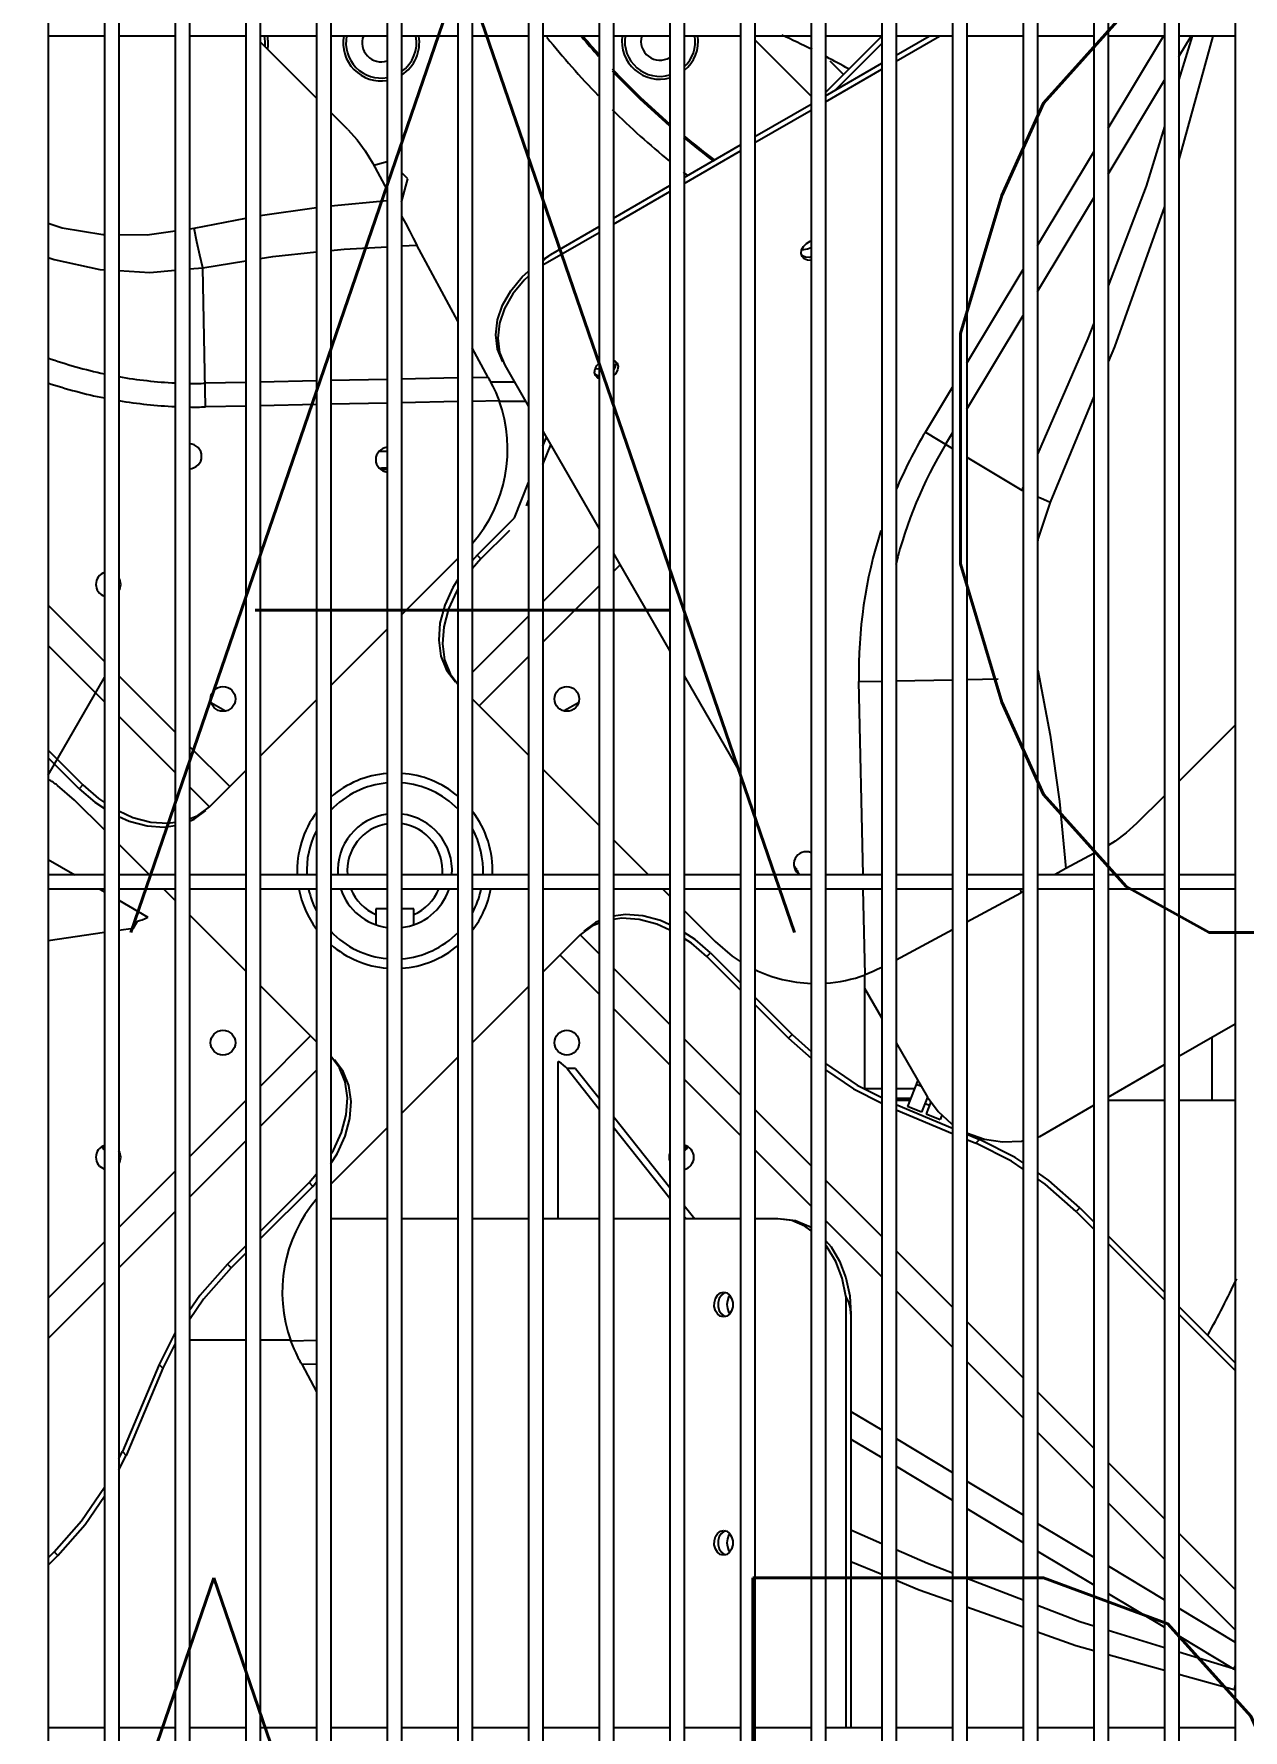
# Model space of a CAD drawing. Header units: metres. Extents: x -367 to 374, y -238 to 224.
# Drawn here: x 240.9605 to 241.2141, y 217.4612 to 217.8171 of the extents above; entities that cross this region are included whole.
import ezdxf
from ezdxf.enums import TextEntityAlignment as Align

# ---------------------------------------------------------------- set-up
doc = ezdxf.new("R2010")
doc.units = ezdxf.units.M
for name, color, linetype in [('ELE-ALIMENTADORES', 160, 'Continuous'), ('LA_BAU_BASES GERAIS_R00$0$ARQ-XREF-ATT', 8, 'Continuous'), ('LA_BAU_BASES GERAIS_R00$0$BASE', 253, 'Continuous'), ('LA_BAU_BASES GERAIS_R00$0$dutos', 31, 'Continuous')]:
    doc.layers.add(name, color=color, linetype=linetype)
doc.styles.add('LA_BAU_BASES GERAIS_R00$0$R60-125-RS', font='romans.shx', dxfattribs={"height": 0.19})
doc.styles.add('LA_BAU_BASES GERAIS_R00$0$R80-100-RS', font='romans.shx', dxfattribs={"height": 0.203})

# ---------------------------------------------------------------- blocks, each defined once
blk = doc.blocks.new('LA_BAU_BASES GERAIS_R00$0$A$C5BA41825')
at = {"layer": 'LA_BAU_BASES GERAIS_R00$0$dutos', "color": 251}
for p, q in [((-25.78653968589244, 40.12119266126558), (-25.78653968589244, 39.27525855573538)), ((-25.77471968589244, 40.12119266126558), (-25.77471968589244, 39.27525855573538)), ((-25.77171968589244, 40.12119266126558), (-25.77171968589244, 39.27525855573538)), ((-25.75989968589244, 40.12119266126558), (-25.75989968589244, 39.27525855573538)), ((-25.75689968589244, 40.12119266126558), (-25.75689968589244, 39.27525855573538)), ((-25.74507968589244, 40.12119266126558), (-25.74507968589244, 39.27525855573538)), ((-25.74207968589244, 40.12119266126558), (-25.74207968589244, 39.27525855573538)), ((-25.73025968589244, 40.12119266126558), (-25.73025968589244, 39.27525855573538)), ((-25.72725968589244, 40.12119266126558), (-25.72725968589244, 39.27525855573538)), ((-25.71543968589244, 40.12119266126558), (-25.71543968589244, 39.27525855573538)), ((-25.71243968589244, 40.12119266126558), (-25.71243968589244, 39.27525855573538)), ((-25.70061968589244, 40.12119266126558), (-25.70061968589244, 39.27525855573538)), ((-25.69761968589244, 40.12119266126558), (-25.69761968589244, 39.27525855573538)), ((-25.68579968589244, 40.12119266126558), (-25.68579968589244, 39.27525855573538)), ((-25.68279968589244, 40.12119266126558), (-25.68279968589244, 39.27525855573538)), ((-25.67097968589244, 40.12119266126558), (-25.67097968589244, 39.27525855573538)), ((-25.66797968589244, 40.12119266126558), (-25.66797968589244, 39.27525855573538)), ((-25.65615968589244, 40.12119266126558), (-25.65615968589244, 39.27525855573538)), ((-25.65315968589244, 40.12119266126558), (-25.65315968589244, 39.27525855573538)), ((-25.64133968589244, 40.12119266126558), (-25.64133968589244, 39.27525855573538)), ((-25.63833968589244, 40.12119266126558), (-25.63833968589244, 39.27525855573538)), ((-25.62651968589244, 40.12119266126558), (-25.62651968589244, 39.27525855573538)), ((-25.62351968589244, 40.12119266126558), (-25.62351968589244, 39.27525855573538)), ((-25.61169968589244, 40.12119266126558), (-25.61169968589244, 39.27525855573538)), ((-25.60869968589244, 40.12119266126558), (-25.60869968589244, 39.27525855573538)), ((-25.59687968589244, 40.12119266126558), (-25.59687968589244, 39.27525855573538)), ((-25.59387968589244, 40.12119266126558), (-25.59387968589244, 39.27525855573538)), ((-25.58205968589244, 40.12119266126558), (-25.58205968589244, 39.27525855573538)), ((-25.57905968589244, 40.12119266126558), (-25.57905968589244, 39.27525855573538)), ((-25.56723968589244, 40.12119266126558), (-25.56723968589244, 39.27525855573538)), ((-25.56423968589244, 40.12119266126558), (-25.56423968589244, 39.27525855573538)), ((-25.55241968589244, 40.12119266126558), (-25.55241968589244, 39.27525855573538)), ((-25.54941968589244, 40.12119266126558), (-25.54941968589244, 39.27525855573538)), ((-25.53759968589245, 40.12119266126558), (-25.53759968589245, 39.27525855573538)), ((-25.77471968589244, 39.87665567005251), (-25.78653968589244, 39.87665567005251)), ((-25.75989968589244, 39.87665567005251), (-25.77171968589244, 39.87665567005251)), ((-25.74507968589244, 39.87665567005251), (-25.75689968589244, 39.87665567005251)), ((-25.73025968589244, 39.87665567005251), (-25.74207968589244, 39.87665567005251)), ((-25.71543968589244, 39.87665567005251), (-25.72725968589244, 39.87665567005251)), ((-25.70061968589244, 39.87665567005251), (-25.71243968589244, 39.87665567005251)), ((-25.68579968589244, 39.87665567005251), (-25.69761968589244, 39.87665567005251)), ((-25.67097968589244, 39.87665567005251), (-25.68279968589244, 39.87665567005251)), ((-25.65615968589244, 39.87665567005251), (-25.66797968589244, 39.87665567005251)), ((-25.64133968589244, 39.87665567005251), (-25.65315968589244, 39.87665567005251)), ((-25.62651968589244, 39.87665567005251), (-25.63833968589244, 39.87665567005251)), ((-25.61169968589244, 39.87665567005251), (-25.62351968589244, 39.87665567005251)), ((-25.62351968589244, 39.86478123280085), (-25.61169968589244, 39.87660123280091)), ((-25.59687968589244, 39.87665567005251), (-25.60869968589244, 39.87665567005251)), ((-25.60869968589244, 39.87265807722702), (-25.6017756520099, 39.87665567005251)), ((-25.60869968589244, 39.87141034909246), (-25.59961452348626, 39.87665567005251)), ((-25.58205968589244, 39.87665567005251), (-25.59387968589244, 39.87665567005251)), ((-25.56723968589244, 39.87665567005251), (-25.57905968589244, 39.87665567005251)), ((-25.55241968589244, 39.87665567005251), (-25.56423968589244, 39.87665567005251)), ((-25.56423968589244, 39.85733315693938), (-25.55262954870189, 39.87665567005251)), ((-25.53759968589245, 39.87665567005251), (-25.54941968589244, 39.87665567005251)), ((-25.54941968589244, 39.87236472526411), (-25.5468414261499, 39.87665567005251)), ((-25.54224847675935, 39.87665567005251), (-25.54941968589244, 39.8507697188187)), ((-25.54661886191099, 39.87665567005251), (-25.54941968589244, 39.86749654057689)), ((-25.73025968589244, 39.86359384003799), (-25.74207968589244, 39.87541384003794)), ((-25.62651968589244, 39.86400557476634), (-25.63833968589244, 39.87582557476628)), ((-25.62146002898807, 39.86529088970553), (-25.61169968589244, 39.87505123280118)), ((-25.62351968589244, 39.86410174623757), (-25.61169968589244, 39.87092602641872)), ((-25.62351968589244, 39.86285401810301), (-25.61169968589244, 39.86967829828518)), ((-25.61975066066044, 39.86855025803288), (-25.62256562013462, 39.87136521750699)), ((-25.56423968589244, 39.84770010333546), (-25.55241968589244, 39.8673718868165)), ((-25.63833968589244, 39.85554541524812), (-25.62651968589244, 39.86236969543029)), ((-25.72372959429899, 39.85706374844449), (-25.72725968589244, 39.86059384003795)), ((-25.63833968589244, 39.85429768711356), (-25.62651968589244, 39.86112196729573)), ((-25.65315968589244, 39.84698908425867), (-25.64133968589244, 39.85381336444084)), ((-25.65315968589244, 39.84574135612411), (-25.64133968589244, 39.85256563630628)), ((-25.57905968589244, 39.83266853501073), (-25.56723968589244, 39.85234031849177)), ((-25.71852866473608, 39.85007353970013), (-25.71543968589244, 39.84433686470345)), ((-25.71543968589244, 39.85025313746121), (-25.71822314986553, 39.84950615494085)), ((-25.71112117940699, 39.84671995650262), (-25.71243968589244, 39.84803846298814)), ((-25.71243968589244, 39.84179922330918), (-25.71112117940699, 39.84671995650262)), ((-25.66797968589244, 39.83843275326922), (-25.65615968589244, 39.84525703345139)), ((-25.72725968589244, 39.8410191339899), (-25.71543968589244, 39.84214825601828)), ((-25.66797968589244, 39.83718502513466), (-25.65615968589244, 39.84400930531683)), ((-25.57905968589244, 39.82303548140669), (-25.56723968589244, 39.84270726488887)), ((-25.75595750141426, 39.83635703887796), (-25.74507968589244, 39.83842924442013)), ((-25.74207968589244, 39.83899126974381), (-25.73025968589244, 39.84064878553909)), ((-25.71243968589244, 39.83883480293503), (-25.71159296256081, 39.83737176161071)), ((-25.75689968589244, 39.83622142520233), (-25.75595750141426, 39.83635703887796)), ((-25.68279968589244, 39.82862869414521), (-25.67097968589244, 39.83545297432738)), ((-25.68111857450263, 39.83084701239318), (-25.67097968589244, 39.83670070246194)), ((-25.71243968589244, 39.83261050502449), (-25.70922082575462, 39.83278755302013)), ((-25.70061968589244, 39.81681400756088), (-25.70922082575462, 39.83278755302013)), ((-25.68279968589244, 39.82971563677143), (-25.68111857586299, 39.83084701160772)), ((-25.75689968589244, 39.82779892012957), (-25.75413651020153, 39.82804943007545)), ((-25.75413651020153, 39.82804943007545), (-25.74507968589244, 39.82949315071573)), ((-25.75352390667354, 39.79883141000016), (-25.75413651020153, 39.82804943007545)), ((-25.59387968589244, 39.80800391308196), (-25.58205968589244, 39.82767569656414)), ((-25.59387968589244, 39.79837085947906), (-25.58205968589244, 39.81804264296011)), ((-25.69427772637608, 39.80503608274523), (-25.69761968589244, 39.81124257898955)), ((-25.69188204025717, 39.81026559608233), (-25.69078092755208, 39.80758269880744)), ((-25.69078092755208, 39.80758269880744), (-25.68579968589244, 39.79895493516926)), ((-25.66797968589244, 39.80860906089754), (-25.66769994482262, 39.8084935313907)), ((-25.66769994482262, 39.8084935313907), (-25.66723186324335, 39.80799452295537)), ((-25.74507968589244, 39.80397093666159), (-25.75362790745099, 39.80379170923027)), ((-25.73025968589244, 39.80428166217541), (-25.74207968589244, 39.80403383656301)), ((-25.71543968589244, 39.8045923876881), (-25.72725968589244, 39.80434456207684)), ((-25.70061968589244, 39.80490311320193), (-25.71243968589244, 39.80465528759066)), ((-25.69427772637608, 39.80503608274523), (-25.69761968589244, 39.80496601310335)), ((-25.68872703732626, 39.80402525658383), (-25.69377932296444, 39.80402525658383)), ((-25.60257198428153, 39.79353749921938), (-25.59687968589244, 39.80301107463538)), ((-25.74507968589244, 39.79900845688519), (-25.75352390667354, 39.79883141000016)), ((-25.73025968589244, 39.79931918239902), (-25.74207968589244, 39.79907135678673)), ((-25.71543968589244, 39.79962990791182), (-25.72725968589244, 39.79938208230055)), ((-25.70061968589244, 39.79994063342554), (-25.71243968589244, 39.79969280781324)), ((-25.69199321266008, 39.80012150153073), (-25.69761968589244, 39.80000353332707)), ((-25.68640320249244, 39.80000025658308), (-25.69199321266008, 39.80000025658308)), ((-25.56723968589244, 39.80098981146921), (-25.57638581226954, 39.77881412702891)), ((-25.68279968589244, 39.79375878274629), (-25.67097968589244, 39.77328594220091)), ((-25.68279968589244, 39.79057098949909), (-25.68205132430044, 39.79246258244564)), ((-25.60257198428153, 39.79353749921938), (-25.59687968589244, 39.79011722128519)), ((-25.59831924353535, 39.79098219478192), (-25.59687968589244, 39.79337802103146)), ((-25.68279968589244, 39.78674794498852), (-25.68115383206808, 39.79090808030014)), ((-25.59387968589244, 39.78831463942845), (-25.58235867637935, 39.7813921185201)), ((-25.68873676725135, 39.77556415144193), (-25.68579968589244, 39.7829880524547)), ((-25.58205968589244, 39.78207714700955), (-25.58235867637935, 39.7813921185201)), ((-25.58235867333026, 39.78139211668849), (-25.58205968589244, 39.78126611680852)), ((-25.68623419446408, 39.77806672422923), (-25.68579968589244, 39.77916500794527)), ((-25.69659608064626, 39.76770483804705), (-25.68873676725135, 39.77556415144193)), ((-25.6958210806459, 39.76692983804776), (-25.68975140043462, 39.7729995182591)), ((-25.71243968589244, 39.75521657186016), (-25.70061968589244, 39.7670365718601)), ((-25.69659608064626, 39.76770483804705), (-25.69761968589244, 39.76652798415864)), ((-25.6958210806459, 39.76692983804776), (-25.69761968589244, 39.7648619553496)), ((-25.6958210806459, 39.76692983804776), (-25.69659608064626, 39.76770483804705)), ((-25.68279968589244, 39.75795123280091), (-25.67097968589244, 39.76977123280085)), ((-25.66797968589244, 39.76808978977795), (-25.65615968589244, 39.74761694923245)), ((-25.66797968589244, 39.76432123280119), (-25.66660029830371, 39.76570062038991)), ((-25.68279968589244, 39.74950123280121), (-25.67097968589244, 39.76132123280127)), ((-25.77471968589244, 39.74541928036524), (-25.78653968589244, 39.75723928036518)), ((-25.72725968589244, 39.74039657186017), (-25.71543968589244, 39.75221657186012)), ((-25.69761968589244, 39.74313123280081), (-25.68579968589244, 39.75495123280086)), ((-25.77471968589244, 39.73696928036554), (-25.78653968589244, 39.7487892803656)), ((-25.69615242983208, 39.73614848886155), (-25.68579968589244, 39.74650123280128)), ((-25.78653968589244, 39.72156509131037), (-25.77471968589244, 39.74203793185575)), ((-25.75989968589244, 39.73059928036525), (-25.77171968589244, 39.7424192803652)), ((-25.70222451248699, 39.74281839329069), (-25.70061968589244, 39.74069415286306)), ((-25.65315968589244, 39.74242079681073), (-25.64133968589244, 39.72194795626524)), ((-25.60869968589244, 39.74135758812486), (-25.59687968589244, 39.74160541373726)), ((-25.59387968589244, 39.74166831363868), (-25.5872809258699, 39.74180666742382)), ((-25.61649894594517, 39.74119406389468), (-25.61169968589244, 39.74129468822343)), ((-25.61564899228554, 39.70065567005281), (-25.61649894594517, 39.74119406389468)), ((-25.75232233869789, 39.73673780227682), (-25.74937732450771, 39.73503749754161)), ((-25.74207968589244, 39.72557657186019), (-25.73025968589244, 39.73739657186013)), ((-25.69761968589244, 39.73761574492198), (-25.68579968589244, 39.72579574492192)), ((-25.67533504729608, 39.73674829953109), (-25.67829622079208, 39.73503866521582)), ((-25.75989968589244, 39.72214928036556), (-25.77171968589244, 39.73396928036561)), ((-25.54941968589244, 39.72024667312849), (-25.53759968589245, 39.73206667312854)), ((-25.74847833164044, 39.71917792611328), (-25.75689968589244, 39.72759928036521)), ((-25.77925968082662, 39.7195092752994), (-25.78653968589244, 39.72678928036521)), ((-25.7800346808259, 39.71873427529908), (-25.78653968589244, 39.7252392803656)), ((-25.75270333163972, 39.71495292611291), (-25.74507968589244, 39.72257657186015)), ((-25.68279968589244, 39.722795744922), (-25.67097968589244, 39.71097574492194)), ((-25.78100524357499, 39.71634949898782), (-25.78459726731899, 39.71941582372517)), ((-25.77925968082662, 39.7195092752994), (-25.7800346808259, 39.71873427529908)), ((-25.75270333163972, 39.71495292611291), (-25.75689968589244, 39.71914928036563)), ((-25.5582666075008, 39.71139975152016), (-25.55241968589244, 39.71724667312844)), ((-25.77471968589244, 39.71006394130632), (-25.78100524357499, 39.71634949898782)), ((-25.75689968589244, 39.71240599376119), (-25.75514823606954, 39.71310584345827)), ((-25.75514823606954, 39.71310584345827), (-25.75270333163972, 39.71495292611291)), ((-25.76531141463899, 39.70065567005281), (-25.77171968589244, 39.70706394130627)), ((-25.66797968589244, 39.70797574492201), (-25.66065961102336, 39.70065567005281)), ((-25.78653968589244, 39.7038892559591), (-25.78093895081317, 39.70065567005281)), ((-25.63009453543062, 39.70247078432556), (-25.62921215834699, 39.70094246238591)), ((-25.56723968589244, 39.70513112291724), (-25.57307503115208, 39.70198901393064)), ((-25.77471968589244, 39.70065567005281), (-25.78653968589244, 39.70065567005281)), ((-25.75989968589244, 39.70065567005281), (-25.77171968589244, 39.70065567005281)), ((-25.74507968589244, 39.70065567005281), (-25.75689968589244, 39.70065567005281)), ((-25.73025968589244, 39.70065567005281), (-25.74207968589244, 39.70065567005281)), ((-25.71543968589244, 39.70065567005281), (-25.72725968589244, 39.70065567005281)), ((-25.70061968589244, 39.70065567005281), (-25.71243968589244, 39.70065567005281)), ((-25.68579968589244, 39.70065567005281), (-25.69761968589244, 39.70065567005281)), ((-25.67097968589244, 39.70065567005281), (-25.68279968589244, 39.70065567005281)), ((-25.65615968589244, 39.70065567005281), (-25.66797968589244, 39.70065567005281)), ((-25.64133968589244, 39.70065567005281), (-25.65315968589244, 39.70065567005281)), ((-25.62651968589244, 39.70065567005281), (-25.63833968589244, 39.70065567005281)), ((-25.61169968589244, 39.70065567005281), (-25.62351968589244, 39.70065567005281)), ((-25.59687968589244, 39.70065567005281), (-25.60869968589244, 39.70065567005281)), ((-25.58205968589244, 39.70065567005281), (-25.59387968589244, 39.70065567005281)), ((-25.56723968589244, 39.70065567005281), (-25.57905968589244, 39.70065567005281)), ((-25.55241968589244, 39.70065567005281), (-25.56423968589244, 39.70065567005281)), ((-25.53759968589245, 39.70065567005281), (-25.54941968589244, 39.70065567005281)), ((-25.77471968589244, 39.69765567005288), (-25.78653968589244, 39.69765567005288)), ((-25.77574279839026, 39.69765567005288), (-25.77471968589244, 39.69706497577681)), ((-25.75989968589244, 39.69765567005288), (-25.77171968589244, 39.69765567005288)), ((-25.77171968589244, 39.69533292496953), (-25.76561470879172, 39.69180821479688)), ((-25.75989968589244, 39.69524394130633), (-25.76231141463899, 39.69765567005288)), ((-25.74507968589244, 39.69765567005288), (-25.75689968589244, 39.69765567005288)), ((-25.73025968589244, 39.69765567005288), (-25.74207968589244, 39.69765567005288)), ((-25.71543968589244, 39.69765567005288), (-25.72725968589244, 39.69765567005288)), ((-25.70061968589244, 39.69765567005288), (-25.71243968589244, 39.69765567005288)), ((-25.68579968589244, 39.69765567005288), (-25.69761968589244, 39.69765567005288)), ((-25.67097968589244, 39.69765567005288), (-25.68279968589244, 39.69765567005288)), ((-25.65615968589244, 39.69765567005288), (-25.66797968589244, 39.69765567005288)), ((-25.65765961102336, 39.69765567005288), (-25.65615968589244, 39.69615574492195)), ((-25.64133968589244, 39.69765567005288), (-25.65315968589244, 39.69765567005288)), ((-25.62651968589244, 39.69765567005288), (-25.63833968589244, 39.69765567005288)), ((-25.61169968589244, 39.69765567005288), (-25.62351968589244, 39.69765567005288)), ((-25.61520885441353, 39.67966336988127), (-25.61558609238408, 39.69765567005288)), ((-25.59687968589244, 39.69765567005288), (-25.60869968589244, 39.69765567005288)), ((-25.58205968589244, 39.69765567005288), (-25.59387968589244, 39.69765567005288)), ((-25.59387968589244, 39.69078650753283), (-25.58254280292517, 39.69689098297579)), ((-25.58258486325354, 39.69765567005288), (-25.58254280292517, 39.69689098297579)), ((-25.58205968589244, 39.69714740124596), (-25.58254280292517, 39.69689098297579)), ((-25.56723968589244, 39.69765567005288), (-25.57905968589244, 39.69765567005288)), ((-25.55241968589244, 39.69765567005288), (-25.56423968589244, 39.69765567005288)), ((-25.53759968589245, 39.69765567005288), (-25.54941968589244, 39.69765567005288)), ((-25.74507968589244, 39.68042394130634), (-25.75689968589244, 39.69224394130629)), ((-25.71543968589244, 39.69350025658309), (-25.7178300993619, 39.69350025658309)), ((-25.7178300993619, 39.69350025658309), (-25.7178300993619, 39.69018654808417)), ((-25.70983009936226, 39.69350025658309), (-25.71243968589244, 39.69350025658309)), ((-25.70983009936226, 39.69018654808417), (-25.70983009936226, 39.69350025658309)), ((-25.65315968589244, 39.69315574492191), (-25.64665495514917, 39.68665101417866)), ((-25.77471968589244, 39.68852978343762), (-25.78653968589244, 39.68678119425545)), ((-25.76874037075935, 39.68941433214809), (-25.77171968589244, 39.68897358779827)), ((-25.76874037075935, 39.68941433214809), (-25.76784287852698, 39.69096883429359)), ((-25.67495686708335, 39.68804758705357), (-25.68279968589244, 39.68020476824449)), ((-25.67251196265354, 39.68989466970811), (-25.67495686708335, 39.68804758705357)), ((-25.67495686708335, 39.68804758705357), (-25.67097968589244, 39.68407040586271)), ((-25.67097968589244, 39.69050694156044), (-25.67251196265354, 39.68989466970811)), ((-25.60869968589244, 39.68280650753286), (-25.59687968589244, 39.68917112291717)), ((-25.64665495514917, 39.68665101417866), (-25.64306293140408, 39.6835846894412)), ((-25.67918186708371, 39.68382258705321), (-25.67097968589244, 39.67562040586199)), ((-25.66797968589244, 39.68107040586267), (-25.65615968589244, 39.66925040586273)), ((-25.64840051789754, 39.68349123786709), (-25.64762551789717, 39.6842662378674)), ((-25.64840051789754, 39.68349123786709), (-25.64133968589244, 39.67643040586199)), ((-25.64762551789717, 39.6842662378674), (-25.64133968589244, 39.67798040586263)), ((-25.73025968589244, 39.66560394130636), (-25.74207968589244, 39.6774239413063)), ((-25.61533009936226, 39.67966336988127), (-25.61533009936226, 39.65576282754705)), ((-25.68579968589244, 39.67720476824445), (-25.69761968589244, 39.66538476824451)), ((-25.63833968589244, 39.6749804058627), (-25.63049603378263, 39.66713675375286)), ((-25.61533009936226, 39.67689803090991), (-25.61169968589244, 39.67060997032854)), ((-25.66797968589244, 39.67262040586195), (-25.65615968589244, 39.66080040586201)), ((-25.63833968589244, 39.67343040586195), (-25.63127103378299, 39.66636175375254)), ((-25.73150776889208, 39.66685202430483), (-25.74207968589244, 39.6562801073045)), ((-25.63127103378299, 39.66636175375254), (-25.63049603378263, 39.66713675375286)), ((-25.63049603378263, 39.66713675375286), (-25.62651968589244, 39.66362372722745)), ((-25.54941968589244, 39.66259119182234), (-25.53759968589245, 39.66941547200338)), ((-25.54240278412008, 39.65332392884125), (-25.54240278412008, 39.66664240194928)), ((-25.65315968589244, 39.66625040586268), (-25.64133968589244, 39.65443040586263)), ((-25.63127103378299, 39.66636175375254), (-25.62651968589244, 39.66216402970304)), ((-25.60869968589244, 39.66541381790557), (-25.60212649537389, 39.65402871795982)), ((-25.73025968589244, 39.65965010730372), (-25.74207968589244, 39.64783010730378)), ((-25.72543568623717, 39.6601821198758), (-25.72725968589244, 39.6625964703245)), ((-25.70061968589244, 39.66238476824446), (-25.71243968589244, 39.65056476824452)), ((-25.67955192476917, 39.62850025658338), (-25.67955192476917, 39.66150025658339)), ((-25.6759159305979, 39.65999029523937), (-25.67771091506153, 39.65999029523937)), ((-25.67771091506153, 39.65999029523937), (-25.67097968589244, 39.65150216555719)), ((-25.6759159305979, 39.65999029523937), (-25.67097968589244, 39.65376565422048)), ((-25.56423968589244, 39.65403486083289), (-25.55241968589244, 39.66085914101393)), ((-25.65315968589244, 39.65780040586196), (-25.64133968589244, 39.64598040586191)), ((-25.60415451858517, 39.65754135720044), (-25.60633259172953, 39.65201919879871)), ((-25.60340216358408, 39.65623824011288), (-25.60449801709499, 39.65667047130376)), ((-25.74507968589244, 39.65328010730445), (-25.75689968589244, 39.64146010730451)), ((-25.61533009936226, 39.65580025658346), (-25.61169968589244, 39.65580025658346)), ((-25.60869968589244, 39.65580025658346), (-25.60484125087717, 39.65580025658346)), ((-25.60869968589244, 39.65380025658374), (-25.6056300993619, 39.65380025658374)), ((-25.60581797457026, 39.65332392884125), (-25.60869968589244, 39.65332392884125)), ((-25.60869968589244, 39.65248518045871), (-25.59687968589244, 39.64751836796233)), ((-25.60210362738299, 39.65401969826996), (-25.60335577732663, 39.65084507103325)), ((-25.60262194747281, 39.65270558003499), (-25.60169169297135, 39.65233866510812)), ((-25.6014134384419, 39.65304413525939), (-25.60242552282517, 39.65047815610637)), ((-25.55241968589244, 39.65332392884125), (-25.56423968589244, 39.65332392884125)), ((-25.53759968589245, 39.65332392884125), (-25.54941968589244, 39.65332392884125)), ((-25.66797968589244, 39.64998263206962), (-25.65615968589244, 39.63507752479791)), ((-25.63833968589244, 39.6514304058627), (-25.62651968589244, 39.63961040586264)), ((-25.60869968589244, 39.6513845222787), (-25.59687968589244, 39.64641770978233)), ((-25.60335577732663, 39.65084507103325), (-25.60633259172953, 39.65201919879871)), ((-25.60242552282517, 39.65047815610637), (-25.59944870842226, 39.64930402834091)), ((-25.5990862990819, 39.65022285964301), (-25.59944870842226, 39.64930402834091)), ((-25.57858536413644, 39.64575237963652), (-25.56723968589244, 39.65230281002448)), ((-25.71543968589244, 39.64756476824448), (-25.72725968589244, 39.63574476824454)), ((-25.66797968589244, 39.64771914340736), (-25.65615968589244, 39.63281403613576)), ((-25.59387968589244, 39.64649975071688), (-25.59374806995572, 39.64642182892635)), ((-25.59387968589244, 39.64625775565355), (-25.59118232220626, 39.64512431236517)), ((-25.57905968589244, 39.64563486417762), (-25.57858536413644, 39.64575237963652)), ((-25.74507968589244, 39.64483010730373), (-25.75689968589244, 39.63301010730379)), ((-25.63833968589244, 39.64298040586198), (-25.62651968589244, 39.63116040586192)), ((-25.59387968589244, 39.64515709747354), (-25.59195732220662, 39.64434931236599)), ((-25.59195732220662, 39.64434931236599), (-25.59118232220626, 39.64512431236517)), ((-25.75989968589244, 39.63846010730447), (-25.77171968589244, 39.62664010730452)), ((-25.73183911807717, 39.63607067511873), (-25.74207968589244, 39.62583010730452)), ((-25.7310641180779, 39.63529567511944), (-25.74207968589244, 39.62428010730378)), ((-25.73183911807717, 39.63607067511873), (-25.73025968589244, 39.63788657134955)), ((-25.73183911807717, 39.63607067511873), (-25.7310641180779, 39.63529567511944)), ((-25.7310641180779, 39.63529567511944), (-25.73025968589244, 39.63622054254051)), ((-25.62351968589244, 39.63661040586271), (-25.61169968589244, 39.62479040586265)), ((-25.65315968589244, 39.63129450264819), (-25.6509438019088, 39.62850025658338)), ((-25.75989968589244, 39.63001010730375), (-25.77171968589244, 39.6181901073038)), ((-25.71543968589244, 39.62850025658338), (-25.72725968589244, 39.62850025658338)), ((-25.70061968589244, 39.62850025658338), (-25.71243968589244, 39.62850025658338)), ((-25.68579968589244, 39.62850025658338), (-25.69761968589244, 39.62850025658338)), ((-25.67097968589244, 39.62850025658338), (-25.68279968589244, 39.62850025658338)), ((-25.65615968589244, 39.62850025658338), (-25.66797968589244, 39.62850025658338)), ((-25.65315968589244, 39.6290310139849), (-25.65273878637245, 39.62850025658338)), ((-25.64133968589244, 39.62850025658338), (-25.65315968589244, 39.62850025658338)), ((-25.63348459540553, 39.62850025658338), (-25.63833968589244, 39.62850025658338)), ((-25.63061058185753, 39.62811239952157), (-25.63348459540553, 39.62850025658338)), ((-25.62351968589244, 39.62816040586199), (-25.61169968589244, 39.61634040586193)), ((-25.57015528777172, 39.63079600774086), (-25.57093028777098, 39.63002100774156)), ((-25.57093028777098, 39.63002100774156), (-25.56723968589244, 39.62633040586195)), ((-25.57015528777172, 39.63079600774086), (-25.56723968589244, 39.6278804058627)), ((-25.56423968589244, 39.62488040586265), (-25.55241968589244, 39.61306040586271)), ((-25.77471968589244, 39.62364010730448), (-25.78653968589244, 39.61182010730454)), ((-25.74507968589244, 39.62283010730448), (-25.7489686021928, 39.61894119100418)), ((-25.74507968589244, 39.62128010730373), (-25.74819360219244, 39.61816619100489)), ((-25.60869968589244, 39.62179040586273), (-25.59687968589244, 39.60997040586267)), ((-25.56423968589244, 39.62333040586191), (-25.55241968589244, 39.61151040586196)), ((-25.7489686021928, 39.61894119100418), (-25.74819360219244, 39.61816619100489)), ((-25.77471968589244, 39.61519010730376), (-25.78653968589244, 39.60337010730382)), ((-25.60869968589244, 39.613340405862), (-25.59687968589244, 39.60152040586195)), ((-25.61924884962408, 39.61225120805943), (-25.61924884962408, 39.52165567005318)), ((-25.54941968589244, 39.61006040586267), (-25.53759968589245, 39.59824040586273)), ((-25.64423628261462, 39.60805612290483), (-25.64490247738554, 39.60790025658378)), ((-25.61816828536335, 39.60850025659033), (-25.61816828536335, 39.52165567005318)), ((-25.59387968589244, 39.60697040586263), (-25.58205968589244, 39.59515040586268)), ((-25.54941968589244, 39.60851040586192), (-25.53759968589245, 39.59669040586198)), ((-25.75989968589244, 39.60465379814127), (-25.76329690681608, 39.59791415656957)), ((-25.74507968589244, 39.60300025658341), (-25.75689968589244, 39.60300025658341)), ((-25.73566698606408, 39.60300025658341), (-25.74207968589244, 39.60300025658341)), ((-25.73566698606408, 39.60287901163576), (-25.73025968589244, 39.60299238451796)), ((-25.75989968589244, 39.6023412995994), (-25.76252190681681, 39.59713915656926)), ((-25.76329690681608, 39.59791415656957), (-25.77098104357935, 39.57962747942781)), ((-25.76252190681681, 39.59713915656926), (-25.77020604358008, 39.57885247942738)), ((-25.76329690681608, 39.59791415656957), (-25.76252190681681, 39.59713915656926)), ((-25.73338247234808, 39.59796443042126), (-25.73025968589244, 39.59802990474157)), ((-25.73338247234808, 39.59796443042126), (-25.73025968589244, 39.59216496986232)), ((-25.59387968589244, 39.5985204058619), (-25.58205968589244, 39.58670040586196)), ((-25.57905968589244, 39.59215040586264), (-25.56723968589244, 39.5803304058627)), ((-25.61816828536335, 39.58806427930961), (-25.61169968589244, 39.58417755262735)), ((-25.61816828536335, 39.58227615675867), (-25.61169968589244, 39.57838943007653)), ((-25.60869968589244, 39.58237497077073), (-25.59687968589244, 39.57527279825399)), ((-25.57905968589244, 39.58370040586192), (-25.56723968589244, 39.57188040586198)), ((-25.77171968589244, 39.57816210977728), (-25.77098104357935, 39.57962747942781)), ((-25.77171968589244, 39.57584961123541), (-25.77020604358008, 39.57885247942738)), ((-25.77098104357935, 39.57962747942781), (-25.77020604358008, 39.57885247942738)), ((-25.60869968589244, 39.57658684821865), (-25.59687968589244, 39.56948467570191)), ((-25.56423968589244, 39.57733040586265), (-25.55241968589244, 39.56551040586271)), ((-25.59387968589244, 39.57347021639612), (-25.58205968589244, 39.56636804387938)), ((-25.59387968589244, 39.56768209384518), (-25.58205968589244, 39.56057992132855)), ((-25.56423968589244, 39.56888040586193), (-25.55241968589244, 39.55706040586199)), ((-25.57905968589244, 39.56456546202264), (-25.56723968589244, 39.5574632895059)), ((-25.61169968589244, 39.56032249956809), (-25.61816828536335, 39.56314581236779)), ((-25.54941968589244, 39.56251040586267), (-25.53759968589245, 39.55069040586272)), ((-25.78530934820372, 39.5586004449932), (-25.78653968589244, 39.55737010730445)), ((-25.78453434820335, 39.55782544499289), (-25.78653968589244, 39.55582010730382)), ((-25.78453434820335, 39.55782544499289), (-25.78530934820372, 39.5586004449932)), ((-25.64423628261462, 39.55805612290419), (-25.64490247738554, 39.55790025658303)), ((-25.61169968589244, 39.55382064893718), (-25.61816828536335, 39.55648855433617)), ((-25.57905968589244, 39.55877733947068), (-25.56723968589244, 39.55167516695394)), ((-25.58205968589244, 39.54846755775327), (-25.59387968589244, 39.55298920204746)), ((-25.56423968589244, 39.55566070764814), (-25.55241968589244, 39.54855853513141)), ((-25.54941968589244, 39.55406040586195), (-25.53759968589245, 39.542240405862)), ((-25.56423968589244, 39.54987258509721), (-25.55241968589244, 39.54277041258047)), ((-25.58205968589244, 39.54281408273937), (-25.59387968589244, 39.54702901308485)), ((-25.54941968589244, 39.54675595327467), (-25.53759968589245, 39.53965378075793)), ((-25.55241968589244, 39.53849218338814), (-25.56423968589244, 39.54210669059182)), ((-25.54941968589244, 39.54096783072271), (-25.53792039639571, 39.53405836051797)), ((-25.55241968589244, 39.53372642410739), (-25.56423968589244, 39.53700092969507)), ((-25.53792039639571, 39.53405836051797), (-25.54941968589244, 39.53757479577325)), ((-25.53780221866553, 39.52967693357391), (-25.54941968589244, 39.53289533131908)), ((-25.53759968589245, 39.53459211251936), (-25.53792039643608, 39.53405836054196)), ((-25.53792039643499, 39.5340583605431), (-25.53759968589245, 39.53390351606117)), ((-25.53759968589245, 39.53069820490191), (-25.53780221923826, 39.52967693300127)), ((-25.53759968589245, 39.52962636307029), (-25.53780221866553, 39.52967693357391)), ((-25.77471968589244, 39.52165567005318), (-25.78653968589244, 39.52165567005318)), ((-25.75989968589244, 39.52165567005318), (-25.77171968589244, 39.52165567005318)), ((-25.74507968589244, 39.52165567005318), (-25.75689968589244, 39.52165567005318)), ((-25.73025968589244, 39.52165567005318), (-25.74207968589244, 39.52165567005318)), ((-25.71543968589244, 39.52165567005318), (-25.72725968589244, 39.52165567005318)), ((-25.70061968589244, 39.52165567005318), (-25.71243968589244, 39.52165567005318)), ((-25.68579968589244, 39.52165567005318), (-25.69761968589244, 39.52165567005318)), ((-25.67097968589244, 39.52165567005318), (-25.68279968589244, 39.52165567005318)), ((-25.65615968589244, 39.52165567005318), (-25.66797968589244, 39.52165567005318)), ((-25.64133968589244, 39.52165567005318), (-25.65315968589244, 39.52165567005318)), ((-25.62651968589244, 39.52165567005318), (-25.63833968589244, 39.52165567005318)), ((-25.61169968589244, 39.52165567005318), (-25.62351968589244, 39.52165567005318)), ((-25.59687968589244, 39.52165567005318), (-25.60869968589244, 39.52165567005318)), ((-25.58205968589244, 39.52165567005318), (-25.59387968589244, 39.52165567005318)), ((-25.56723968589244, 39.52165567005318), (-25.57905968589244, 39.52165567005318)), ((-25.55241968589244, 39.52165567005318), (-25.56423968589244, 39.52165567005318)), ((-25.53759968589245, 39.52165567005318), (-25.54941968589244, 39.52165567005318))]:
    blk.add_line(p, q, dxfattribs=at)
for points in [[(-25.72372959429899, 39.85706374844449), (-25.7217703093928, 39.85490404257871), (-25.72003418864262, 39.85257062809683), (-25.71852866473608, 39.85007353970013)], [(-25.55241968589244, 39.85768607458408), (-25.5562535868979, 39.84514862277433), (-25.56423968589244, 39.82427221499722)], [(-25.55241968589244, 39.84091030101649), (-25.56292204949754, 39.81145834626591), (-25.56423968589244, 39.80826360701724)], [(-25.78653968589244, 39.83738567831836), (-25.78364539733862, 39.83640576347284), (-25.77511692802117, 39.83500128138053), (-25.77471968589244, 39.83499878527471)], [(-25.77171968589244, 39.83497993450521), (-25.76578414001971, 39.8349426379707), (-25.75989968589244, 39.8357896190787)], [(-25.75413651020153, 39.82804943007545), (-25.75475716947899, 39.83067763418558), (-25.75536868382262, 39.83346744551284), (-25.75595750142408, 39.83635703886921)], [(-25.71159296256081, 39.83737176161071), (-25.71079222160044, 39.83578781228891), (-25.70999782701244, 39.83425149918594), (-25.70922082575462, 39.83278755302013)], [(-25.74207968589244, 39.82997137153359), (-25.73941322586626, 39.83039642376491), (-25.73025968589244, 39.83134634656631)], [(-25.72725968589244, 39.83165767621688), (-25.7244368340859, 39.83195062203981), (-25.71543968589244, 39.83244549506344)], [(-25.68111857450263, 39.83084701239318), (-25.68213085188626, 39.83012814807762), (-25.68279968589244, 39.82943667964526)], [(-25.6284339251539, 39.83039452295611), (-25.62863235651026, 39.83105379700964), (-25.62853140230371, 39.83179519513249), (-25.62814756181535, 39.83251570071764), (-25.62752905492663, 39.83313665011906), (-25.62674937965753, 39.83358542619328), (-25.62651968589244, 39.83364588661902)], [(-25.62855417151717, 39.83079403293868), (-25.62837331048662, 39.83060105377467), (-25.62768486713971, 39.83031502087795)], [(-25.62849681077317, 39.83186012676708), (-25.62802704929098, 39.83183330997645), (-25.62727821406553, 39.83198588426012), (-25.62654066823172, 39.83231530577393), (-25.62651968589244, 39.83233051248158)], [(-25.62651968589244, 39.82957887723319), (-25.62727725652335, 39.82960907077029), (-25.62796561187644, 39.82989491765613), (-25.6284339251539, 39.83039452295611)], [(-25.62768486713971, 39.83031502087795), (-25.62686568256662, 39.83028223064127), (-25.62651968589244, 39.83037257978992)], [(-25.78653968589244, 39.83021436028196), (-25.7852839127408, 39.82973226131833), (-25.77571122334553, 39.82766971731655), (-25.77471968589244, 39.82761060650455)], [(-25.77171968589244, 39.82743176057727), (-25.76522212504335, 39.82704440647797), (-25.75989968589244, 39.82752693965392)], [(-25.69119100106808, 39.80829296697323), (-25.6922906927659, 39.81096912835142), (-25.69267223355462, 39.8139613844819), (-25.69230471056154, 39.81709141573253), (-25.69124370680154, 39.82018691658925), (-25.68952677823935, 39.82321434045764), (-25.68716784439281, 39.82611468853361), (-25.68579968589244, 39.82735063378084)], [(-25.68579968589244, 39.82626295111027), (-25.68671212345717, 39.8254430926271), (-25.68908636637899, 39.82253890003688), (-25.69081612394044, 39.81950544501103), (-25.69188681703826, 39.81640312506488), (-25.69226087153862, 39.8132656478067), (-25.69188204025717, 39.81026559608233)], [(-25.56723968589244, 39.81642993513435), (-25.56847243194408, 39.81320742195544), (-25.57905968589244, 39.78895056125509)], [(-25.67173519534335, 39.80539452295579), (-25.67193362669862, 39.80605379701035), (-25.67183267249317, 39.80679519513217), (-25.67144883200481, 39.8075157007172), (-25.67097968589244, 39.80798669950957)], [(-25.67185544170663, 39.80579403293837), (-25.67167458067608, 39.80560105377538), (-25.67098613732917, 39.80531502087763)], [(-25.67179808096262, 39.80686012676779), (-25.67132831948044, 39.80683330997726), (-25.67097968589244, 39.80690434365431)], [(-25.66723186324335, 39.80799452295537), (-25.66703303262081, 39.80733484337281), (-25.66713268382698, 39.80659186088235), (-25.66751512209245, 39.8058691930205), (-25.66797968589244, 39.80540104242709)], [(-25.66797968589244, 39.80651749335436), (-25.66792259949899, 39.80657503158375), (-25.6675402475779, 39.80729783686195)], [(-25.6675402475779, 39.80729783686195), (-25.66744071437972, 39.80804098748342), (-25.66751899520262, 39.80830062615655)], [(-25.69427772637608, 39.80503608274523), (-25.69411131542153, 39.80472397224707), (-25.69394505558953, 39.8044059810627), (-25.69377932296444, 39.80408277069432)], [(-25.69377932296444, 39.80408277069432), (-25.69354251867789, 39.80360126940377), (-25.69331863180117, 39.80312605986592), (-25.69309113364226, 39.80266561425105)], [(-25.69309113364226, 39.80266561425105), (-25.69268674310699, 39.8018268105692), (-25.69232152737026, 39.800976738739), (-25.69199321266008, 39.80012150153073)], [(-25.67097968589244, 39.80477565638887), (-25.6712668820659, 39.80489491765582), (-25.67173519534335, 39.80539452295579)], [(-25.57905968589244, 39.77998770786155), (-25.57844704151426, 39.7797232799951), (-25.57638581219644, 39.77881412695467)], [(-25.57638581226954, 39.77881412702891), (-25.57892459247244, 39.77131555455981), (-25.57905968589244, 39.77049522363973)], [(-25.70061968589244, 39.76260309566783), (-25.70171191260517, 39.76091435580372), (-25.70338489092408, 39.75720835924085), (-25.70437425523935, 39.75348301264091), (-25.70464198483608, 39.74988147898409), (-25.70417779101572, 39.74654216318993), (-25.70299951248735, 39.74359339329101), (-25.70115242983281, 39.7411484888612)], [(-25.70061968589244, 39.76062983400709), (-25.7009369126059, 39.7601393558034), (-25.70260989092372, 39.75643335924053), (-25.70359925523899, 39.75270801264048), (-25.70386698483571, 39.74910647898378), (-25.70340279101535, 39.74576716318961), (-25.70222451248699, 39.74281839329069)], [(-25.57897331706626, 39.74362765863646), (-25.57636550278117, 39.7299382238067), (-25.57441879504117, 39.71605595158417), (-25.57307503115208, 39.70198901393064)], [(-25.7800346808259, 39.71873427529908), (-25.77678842573862, 39.71591074404273), (-25.77471968589244, 39.71457274464376)], [(-25.77925968082662, 39.7195092752994), (-25.77601342573826, 39.71668574404305), (-25.77471968589244, 39.71584899159211)], [(-25.77171968589244, 39.71405509481292), (-25.76876320201935, 39.71272046502156), (-25.76503785541935, 39.71173110070629), (-25.76143632176262, 39.71146337110963), (-25.75989968589244, 39.71167697680528)], [(-25.77171968589244, 39.71293024068382), (-25.76953820201972, 39.71194546502124), (-25.76581285541972, 39.71095610070597), (-25.76221132176299, 39.7106883711092), (-25.75989968589244, 39.71100970851865)], [(-25.75689968589244, 39.7119406706405), (-25.7559232360699, 39.71233084345795), (-25.75347833164007, 39.71417792611248)], [(-25.5582666075008, 39.71139975152016), (-25.56042631336663, 39.70944046661396), (-25.56275972784844, 39.70770434586484), (-25.56423968589244, 39.70681206178745)], [(-25.57307503139208, 39.70198901417064), (-25.57471730218553, 39.70109912724047), (-25.57551716015753, 39.70065567005281)], [(-25.76784287852698, 39.69096883429359), (-25.76736402546517, 39.69104291224414), (-25.76682047821826, 39.69122972223101), (-25.76623015822663, 39.69149754498926), (-25.76561470879172, 39.69180821479688)], [(-25.65615968589244, 39.69016921261141), (-25.65812199670444, 39.69105504814524), (-25.66184734330444, 39.69204441246052), (-25.66544887696117, 39.69231214205718), (-25.66797968589244, 39.6919603376939)], [(-25.65615968589244, 39.68904435848344), (-25.6588969967048, 39.69028004814481), (-25.6626223433048, 39.69126941246009), (-25.66622387696153, 39.69153714205686), (-25.66797968589244, 39.69129306940738)], [(-25.67097968589244, 39.69097226468125), (-25.67173696265426, 39.69066966970854), (-25.67418186708408, 39.68882258705401)], [(-25.64762551789717, 39.6842662378674), (-25.65087177298553, 39.68708976912376), (-25.65315968589244, 39.68856952313945)], [(-25.64840051789754, 39.68349123786709), (-25.6516467729859, 39.68631476912446), (-25.65315968589244, 39.6872932761911)], [(-25.61169968589244, 39.68122713525645), (-25.61172908654044, 39.68121267589902), (-25.61220429607935, 39.68098878902231), (-25.61266474169426, 39.68076129086455)], [(-25.61266474169426, 39.68076129086455), (-25.61350354537608, 39.68035690032809), (-25.61435361720626, 39.67999168459255), (-25.61520885441353, 39.67966336988127)], [(-25.72725968589244, 39.64005854436925), (-25.72594828611899, 39.64208615736266), (-25.72427530780008, 39.64579215392564), (-25.7232859434848, 39.64951750052558), (-25.72301821388807, 39.65311903418228), (-25.72348240770844, 39.65645834997645), (-25.72466068623681, 39.65940711987537), (-25.72650776889135, 39.66185202430518)], [(-25.72725968589244, 39.64203180602885), (-25.72672328611826, 39.64286115736309), (-25.72505030780044, 39.64656715392596), (-25.72406094348517, 39.65029250052601), (-25.72379321388735, 39.65389403418271), (-25.72425740770772, 39.65723334997688), (-25.72543568623717, 39.6601821198758)], [(-25.67771091506153, 39.65999029523937), (-25.67801449498008, 39.66036795518119), (-25.67844805079862, 39.66074527591138), (-25.67897515210662, 39.66112259664158), (-25.67955192476917, 39.66150025658339)], [(-25.62351968589244, 39.6610656561769), (-25.61689611117026, 39.65655220010126), (-25.61169968589244, 39.6539328612987)], [(-25.62351968589244, 39.65976255336045), (-25.61767111117062, 39.65577720010083), (-25.61169968589244, 39.65276721052192)], [(-25.60212649537389, 39.65402871795982), (-25.59991811731062, 39.65097940907617), (-25.59706852611571, 39.64838766904302), (-25.59687968589244, 39.64827586823287)], [(-25.59374806995572, 39.64642182892635), (-25.59015974912044, 39.64516348971756), (-25.58635921430372, 39.64461025332491), (-25.58241923956444, 39.64480251885868), (-25.58205968589244, 39.64489159998163)], [(-25.58205968589244, 39.63892208921288), (-25.58453021038444, 39.64060556139327), (-25.59195732220662, 39.64434931236599)], [(-25.58205968589244, 39.64022519202922), (-25.58375521038408, 39.64138056139359), (-25.59118232220626, 39.64512431236517)], [(-25.57015528777172, 39.63079600774086), (-25.57667448414517, 39.63655559176527), (-25.57905968589244, 39.63818092306633)], [(-25.57093028777098, 39.63002100774156), (-25.57744948414445, 39.63578059176484), (-25.57905968589244, 39.63687782025102)], [(-25.63266444837245, 39.62850025658338), (-25.62979697878444, 39.62811453684049), (-25.62701483856736, 39.62694883279141), (-25.62651968589244, 39.62657979890992)], [(-25.62651968589244, 39.62596545663757), (-25.6278230452099, 39.62694045117325), (-25.63061058185753, 39.62811239952157)], [(-25.62351968589244, 39.62395487009394), (-25.62233763298662, 39.62259892627901), (-25.62057427128953, 39.61959831059391), (-25.61924196310008, 39.61610523991794)], [(-25.61924884962408, 39.61225120805943), (-25.62005144268408, 39.6160463719641), (-25.62137942578335, 39.61955462294554), (-25.62314159611608, 39.62256936444817), (-25.62351968589244, 39.62300493479836)], [(-25.7489686021928, 39.61894119100418), (-25.75472818621608, 39.61242199463175), (-25.75689968589244, 39.60923528136266)], [(-25.74819360219244, 39.61816619100489), (-25.75395318621572, 39.61164699463143), (-25.75689968589244, 39.60732295548053)], [(-25.61924196310008, 39.61610523991794), (-25.61843160472335, 39.61232317052884), (-25.61816828536335, 39.60850025816012)], [(-25.64490247738554, 39.60790025658378), (-25.6455731919739, 39.60805790400377), (-25.64616680808189, 39.60851569572492), (-25.64660143767571, 39.60920823090919), (-25.64683172825208, 39.61005465378923), (-25.6468305425899, 39.61095480010408), (-25.64659886003644, 39.61179823237899), (-25.64616103324662, 39.61249127825727), (-25.64556930490554, 39.61294448803801), (-25.64490247738554, 39.61310025658304)], [(-25.64534585721135, 39.61249130435283), (-25.64578384667644, 39.61179826482055), (-25.6460156219179, 39.61095481551865), (-25.64601680813863, 39.61005463916445), (-25.64578642484589, 39.60920819741398), (-25.64535163307317, 39.60851566829717)], [(-25.6444963684088, 39.61300463799762), (-25.64475392378262, 39.61294449733145), (-25.64534585721135, 39.61249130435283)], [(-25.64490247738554, 39.61310025658304), (-25.64423231362881, 39.61294246615137), (-25.64364072112335, 39.61248433818264), (-25.64320866522736, 39.61179166977649), (-25.64298016071462, 39.61094555239686), (-25.64298134686881, 39.61004594577105), (-25.64321125758735, 39.60920281745837), (-25.64364654067608, 39.6085096297445), (-25.64423628261462, 39.60805612290483)], [(-25.64360178444299, 39.61242191522126), (-25.64385988920626, 39.61202849823974), (-25.64410217361353, 39.61130370076853), (-25.64418565913099, 39.61050025658346), (-25.64410217361353, 39.60969681239828), (-25.64385988920626, 39.60897201492708), (-25.64360252432808, 39.60857972571864)], [(-25.61816828536335, 39.60850025659033), (-25.61828470143026, 39.60973634667755), (-25.61864629756226, 39.61100127489544), (-25.61924884962408, 39.61225120805943)], [(-25.64535163307317, 39.60851566829717), (-25.64475781235535, 39.60805789470817), (-25.64449381825826, 39.60799586855399)], [(-25.73456906508081, 39.60033489891543), (-25.73497345561717, 39.60117370259718), (-25.73533867135281, 39.60202377442738), (-25.73566698606408, 39.60287901163576)], [(-25.73388087575972, 39.59891774247217), (-25.73411768004626, 39.59939924376272), (-25.73434156692299, 39.59987445330046), (-25.73456906508081, 39.60033489891543)], [(-25.73338247234808, 39.59796443042126), (-25.73354888330262, 39.59827654091941), (-25.73371514313462, 39.59859453210379), (-25.73388087575972, 39.59891774247217)], [(-25.78530934820372, 39.5586004449932), (-25.77954976418044, 39.56511964136564), (-25.77472479455208, 39.57220036760555), (-25.77471968589244, 39.57221050251758)], [(-25.78453434820335, 39.55782544499289), (-25.77877476418008, 39.56434464136635), (-25.77471968589244, 39.57029553877032)], [(-25.64490247738554, 39.55790025658303), (-25.6455731919739, 39.55805790400416), (-25.64616680808189, 39.55851569572519), (-25.64660143767571, 39.55920823090855), (-25.64683172825208, 39.56005465378848), (-25.6468305425899, 39.56095480010447), (-25.64659886003644, 39.56179823237835), (-25.64616103324662, 39.56249127825754), (-25.64556930490554, 39.56294448803828), (-25.64490247738554, 39.56310025658343)], [(-25.64534585721135, 39.56249130435208), (-25.64578384667644, 39.5617982648198), (-25.6460156219179, 39.56095481551904), (-25.64601680813863, 39.56005463916483), (-25.64578642484589, 39.55920819741436), (-25.64535163307317, 39.55851566829756)], [(-25.6444963684088, 39.56300463799687), (-25.64475392378262, 39.56294449733173), (-25.64534585721135, 39.56249130435208)], [(-25.64490247738554, 39.56310025658343), (-25.64423231362881, 39.56294246615073), (-25.64364072112335, 39.562484338182), (-25.64320866522736, 39.56179166977688), (-25.64298016071462, 39.56094555239724), (-25.64298134686881, 39.5600459457703), (-25.64321125758735, 39.55920281745762), (-25.64364654067608, 39.55850962974489), (-25.64423628261462, 39.55805612290419)], [(-25.64360178444299, 39.56242191522153), (-25.64385988920626, 39.56202849823899), (-25.64410217361353, 39.56130370076892), (-25.64418565913099, 39.56050025658374), (-25.64410217361353, 39.55969681239753), (-25.64385988920626, 39.55897201492746), (-25.64360252432808, 39.558579725718)], [(-25.64535163307317, 39.55851566829756), (-25.64475781235535, 39.55805789470855), (-25.64449381825826, 39.55799586855437)], [(-25.59687968589244, 39.55413682750304), (-25.6021229339899, 39.55614258916523), (-25.60869968589244, 39.55901310664092)], [(-25.59687968589244, 39.54809879235972), (-25.60387200967935, 39.55059220671865), (-25.60869968589244, 39.55258333068491)], [(-25.56723968589244, 39.54302407820671), (-25.57018173317099, 39.54392374411907), (-25.57905968589244, 39.54731993229757)], [(-25.56723968589244, 39.53783202248337), (-25.57104362179062, 39.53888583038122), (-25.57905968589244, 39.5417443034645)]]:
    blk.add_lwpolyline(points, dxfattribs=at)
for centre in [(-25.74989254520262, 39.73756270242382), (-25.67776765352153, 39.73756270242382), (-25.74989254520262, 39.66543781074267), (-25.67776765352153, 39.66543781074267)]:
    blk.add_circle(centre, 0.002599999999636362, dxfattribs=at)
for centre, radius, start, end in [((-25.7484069458299, 39.87503409960266), 0.007399999975636362, 354.9709238107609, 12.68347419291453), ((-25.7484069458299, 39.87503409960266), 0.00799999999963636, 351.3842074745999, 11.7182337888431), ((-25.71669886777499, 39.8752265770587), 0.00799999999963636, 169.6921828077407, 279.0668270140486), ((-25.71669886777499, 39.8752265770587), 0.007399999975636362, 168.8450155288006, 279.8131614861716), ((-25.71669886777499, 39.8752265770587), 0.004000000000363635, 159.0380641568932, 288.3877245182669), ((-25.71669886777499, 39.8752265770587), 0.00799999999963636, 302.1909428578744, 10.30784763384548), ((-25.71669886777499, 39.8752265770587), 0.007399999975636362, 305.2257407911089, 11.15494315526801), ((-25.65821694583062, 39.87558409960309), 0.00799999999963636, 172.299206512169, 284.9166288622165), ((-25.65821694583062, 39.87558409960309), 0.007399999975636362, 171.6725549186208, 286.1428317528747), ((-25.65821694583062, 39.87558409960309), 0.004000000000363635, 164.4011060069227, 300.9988750989905), ((-25.65821694583062, 39.87558409960309), 0.00799999999963636, 309.2803008120693, 7.700810084817735), ((-25.65821694583062, 39.87558409960309), 0.007399999975636362, 313.2252949996901, 8.327431230396453), ((-25.71383009936154, 39.69926275658338), 0.1952500000003635, 63.37204775709742, 65.44129428520857), ((-25.54645638218044, 39.98476059691143), 0.1735000000003636, 218.6547177697763, 224.0231061594029), ((-25.54645638218044, 39.98476059691143), 0.1678000000003635, 220.1638703792462, 222.0258306329241), ((-25.54645638218044, 39.98476059691143), 0.1675000000003636, 220.246522563959, 221.9189373070942), ((-25.54645638218044, 39.98476059691143), 0.1675000000003636, 223.3610967453487, 229.0507128820201), ((-25.71383009936154, 39.69926275658338), 0.1952500000003635, 60.83761797517642, 62.37976902660239), ((-25.54645638218044, 39.98476059691143), 0.1678000000003635, 223.4656618113247, 229.1448228574479), ((-25.54645638218044, 39.98476059691143), 0.1735000000003636, 225.3986441196382, 230.7539510202634), ((-25.54645638218044, 39.98476059691143), 0.1678000000003635, 230.4668502598802, 233.2129000629445), ((-25.54645638218044, 39.98476059691143), 0.1675000000003636, 230.3860999895698, 233.2571200856081), ((-25.54645638218044, 39.98476059691143), 0.1735000000003636, 231.973813886014, 232.3947740738806), ((-25.75557096691717, 39.89646559674702), 0.0926942589872727, 250.425497730293, 258.0567301395554), ((-25.75557096691717, 39.89646559674702), 0.0976556499294545, 251.4568842194711, 258.6701526283873), ((-25.75557096691717, 39.89646559674702), 0.0926942589872727, 259.9498565777689, 267.3314831457704), ((-25.75557096691717, 39.89646559674702), 0.0926942589872727, 269.185956000727, 271.2011236455066), ((-25.75557096691717, 39.89646559674702), 0.0976556499294545, 260.4689616501263, 267.4579754304021), ((-25.75557096691717, 39.89646559674702), 0.0976556499294545, 269.2192310639153, 271.2011236455066), ((-25.72019406039244, 39.78988860423215), 0.02999999999999999, 319.0206070137183, 19.94369752699716), ((-25.51886475919717, 39.74324112413831), 0.0976556499294545, 148.9999999993979, 156.9238074000898), ((-25.75696361301463, 39.78847439066885), 0.002599999999636362, 271.4278524608917, 88.57834547458201), ((-25.7152443129248, 39.78776728388777), 0.002599999999636362, 94.37581343735316, 265.6817821311342), ((-25.71383009936154, 39.70150025658381), 0.0880000000003636, 91.05027548816496, 92.28579033216948), ((-25.51886475919717, 39.74324112413831), 0.0926942589872727, 148.9999999993979, 165.9462117822996), ((-25.71383009936154, 39.70150025658381), 0.08449999999963634, 91.0928224352409, 92.20196783518512), ((-25.71383009936154, 39.70150025658381), 0.08419999999963633, 91.10602485735633, 91.81493660167563), ((-25.51886475919717, 39.74324112413831), 0.0976556499294545, 162.3188671646411, 181.2011236424074), ((-25.77393417576299, 39.76160433298412), 0.002599999999636362, 107.7163214623273, 252.1574391611696), ((-25.77393417576299, 39.76160433298412), 0.002599999999636362, 329.3995204696908, 30.37794471252949), ((-25.8022184470099, 39.69513629555286), 0.02999999999999999, 54.02924901861507, 58.36997875531686), ((-25.71383009936154, 39.70150025658381), 0.02050000000036363, 94.51153221346877, 131.0340017561421), ((-25.71383009936154, 39.70150025658381), 0.02050000000036363, 49.78134197380768, 86.10279097226577), ((-25.71383009936154, 39.70150025658381), 0.01849999999963636, 94.99689076787656, 136.6865520813846), ((-25.71383009936154, 39.70150025658381), 0.01849999999963636, 44.31006008429891, 85.68777578608889), ((-25.71383009936154, 39.70150025658381), 0.02050000000036363, 143.3349052636824, 182.367303196413), ((-25.71383009936154, 39.70150025658381), 0.012, 97.72934962449513, 184.0598220740861), ((-25.71383009936154, 39.70150025658381), 0.012, 355.9401779259139, 83.33127333168828), ((-25.71383009936154, 39.70150025658381), 0.02050000000036363, 357.6326968035871, 37.72622326354414), ((-25.71383009936154, 39.70150025658381), 0.01849999999963636, 152.892106772566, 182.6328923798101), ((-25.71383009936154, 39.70150025658381), 0.01000000000036363, 99.29661150874331, 184.8644207287186), ((-25.71383009936154, 39.70150025658381), 0.01000000000036363, 355.136269135002, 81.99735834575674), ((-25.71383009936154, 39.70150025658381), 0.01849999999963636, 357.3671076201899, 28.58659589339259), ((-25.62756307205753, 39.70291447014597), 0.002599999999636362, 65.95610685879059, 241.7313040252142), ((-25.71383009936154, 39.70150025658381), 0.08419999999963633, 0.2000811389776755, 0.3916089359785647), ((-25.71383009936154, 39.70150025658381), 0.08449999999963634, 359.8605777244664, 0.03460511447092212), ((-25.71383009936154, 39.70150025658381), 0.02050000000036363, 190.8330742655017, 216.6650947362537), ((-25.71383009936154, 39.70150025658381), 0.01849999999963636, 192.0226606992357, 207.107893227434), ((-25.71383009936154, 39.70150025658381), 0.012, 198.7186497044727, 262.2706503755049), ((-25.71383009936154, 39.70150025658381), 0.01000000000036363, 202.6560562636004, 246.4218215222955), ((-25.71383009936154, 39.70150025658381), 0.012, 276.6687266683117, 341.2813502955274), ((-25.71383009936154, 39.70150025658381), 0.01000000000036363, 293.5781784777045, 337.3419522928527), ((-25.71383009936154, 39.70150025658381), 0.02050000000036363, 322.2737767364557, 349.1669257344983), ((-25.71383009936154, 39.70150025658381), 0.01849999999963636, 331.4134041066074, 347.9773393007644), ((-25.71383009936154, 39.70150025658381), 0.01849999999963636, 223.3134479186153, 265.0031092321234), ((-25.71383009936154, 39.70150025658381), 0.01849999999963636, 274.3122242139111, 315.6899399157011), ((-25.71383009936154, 39.70150025658381), 0.02050000000036363, 228.9659982438579, 265.4884677865312), ((-25.71383009936154, 39.70150025658381), 0.02050000000036363, 273.8972090277342, 310.2186580261923), ((-25.62544175171317, 39.70786421761363), 0.02999999999999999, 234.0292490188607, 237.8785577892702), ((-25.62544175171317, 39.70786421761363), 0.02999999999999999, 244.5062617448124, 267.9351137364926), ((-25.62544175171317, 39.70786421761363), 0.02999999999999999, 273.6816979903597, 289.9436975253041), ((-25.77393417576299, 39.64139618018237), 0.002599999999636362, 107.8425608388304, 252.2836785376727), ((-25.71383009936154, 39.70150025658381), 0.08449999999963634, 223.3241586884922, 223.7360528296869), ((-25.71383009936154, 39.70150025658381), 0.08419999999963633, 223.4016438213604, 223.5200492820181), ((-25.77393417576299, 39.64139618018237), 0.002599999999636362, 329.6220552874705, 30.60047953030918), ((-25.65372602296117, 39.64139618018237), 0.002599999999636362, 160.964748979463, 198.4188065290434), ((-25.65372602296117, 39.64139618018237), 0.002599999999636362, 282.6624729978204, 77.23137403712863), ((-25.71383009936154, 39.70150025658381), 0.08449999999963634, 316.0462114167485, 316.6757833732157), ((-25.71383009936154, 39.70150025658381), 0.08419999999963633, 316.260106513608, 316.5983561786396), ((-25.70746613833172, 39.61311190893537), 0.02999999999999999, 139.6654777529745, 199.9436975269968), ((-25.71383009936154, 39.69926275658338), 0.1952500000003635, 330.8295785546237, 334.7248892257859)]:
    blk.add_arc(centre, radius, start, end, dxfattribs=at)
blk = doc.blocks.new('LA_BAU_BASES GERAIS_R00')
at = {"layer": 'LA_BAU_BASES GERAIS_R00$0$ARQ-XREF-ATT'}
blk.add_blockref('LA_BAU_BASES GERAIS_R00$0$A$C5BA41825', (266.75, 177.9399999999999), dxfattribs=at)
at = {"layer": 'LA_BAU_BASES GERAIS_R00$0$BASE', "insert": (239.4669767338206, 218.1699473610048), "char_height": 0.203, "width": 4.404628274168999, "attachment_point": 1, "style": 'LA_BAU_BASES GERAIS_R00$0$R80-100-RS'}
blk.add_mtext('PÁTIO DESCOBERTO\\PCASA DE MÁQUINAS DE AR CONDICIONADO', dxfattribs=at)
at = {"layer": 'LA_BAU_BASES GERAIS_R00$0$BASE', "style": 'LA_BAU_BASES GERAIS_R00$0$R60-125-RS'}
for p in [(242.7815727361595, 218.919159373358), (358.6365727361596, 192.964159373358)]:
    blk.add_attdef('S', text='', height=0.19, rotation=90, dxfattribs=at).set_placement(p, align=Align.MIDDLE_CENTER)
at = {"layer": 'LA_BAU_BASES GERAIS_R00$0$BASE', "style": 'LA_BAU_BASES GERAIS_R00$0$R80-100-RS'}
blk.add_attdef('ACESSO', text='', height=0.203, dxfattribs=at).set_placement((365.922255870473, 191.9868442639211), align=Align.TOP_CENTER)
at = {"layer": 'LA_BAU_BASES GERAIS_R00$0$BASE', "style": 'LA_BAU_BASES GERAIS_R00$0$R60-125-RS'}
blk.add_attdef('S', text='', height=0.19, dxfattribs=at).set_placement((266.114159373358, 180.9134272638404), align=Align.MIDDLE_CENTER)

msp = doc.modelspace()

# ---------------------------------------------------------------- block references
at = {"layer": 'ELE-ALIMENTADORES', "color": 2}
msp.add_blockref('LA_BAU_BASES GERAIS_R00', (0, 0), dxfattribs=at)

doc.saveas('drawing.dxf')
